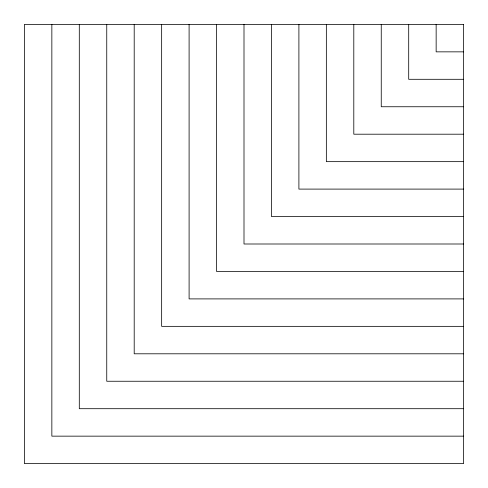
<?xml version="1.0" encoding="UTF-8"?>
<svg xmlns="http://www.w3.org/2000/svg" width="488" height="488" viewBox="0 0 488 488"><rect width="100%" height="100%" fill="white"/><g stroke="black" fill="none" stroke-linecap="round" stroke-linejoin="round"><path stroke-width="0.73" d="M463.6 51.85L436.15 51.85L436.15 24.4M463.6 79.3L408.7 79.3L408.7 24.4M463.6 106.75L381.25 106.75L381.25 24.4M463.6 134.2L353.8 134.2L353.8 24.4M463.6 161.65L326.35 161.65L326.35 24.4M463.6 189.1L298.9 189.1L298.9 24.4M463.6 216.55L271.45 216.55L271.45 24.4M463.6 244L244 244L244 24.4M463.6 271.45L216.55 271.45L216.55 24.4M463.6 298.9L189.1 298.9L189.1 24.4M463.6 326.35L161.65 326.35L161.65 24.4M463.6 353.8L134.2 353.8L134.2 24.4M463.6 381.25L106.75 381.25L106.75 24.4M463.6 408.7L79.3 408.7L79.3 24.4M463.6 436.15L51.85 436.15L51.85 24.4M463.6 24.4L24.4 24.4L24.4 463.6L463.6 463.6L463.6 24.4"/></g></svg>
